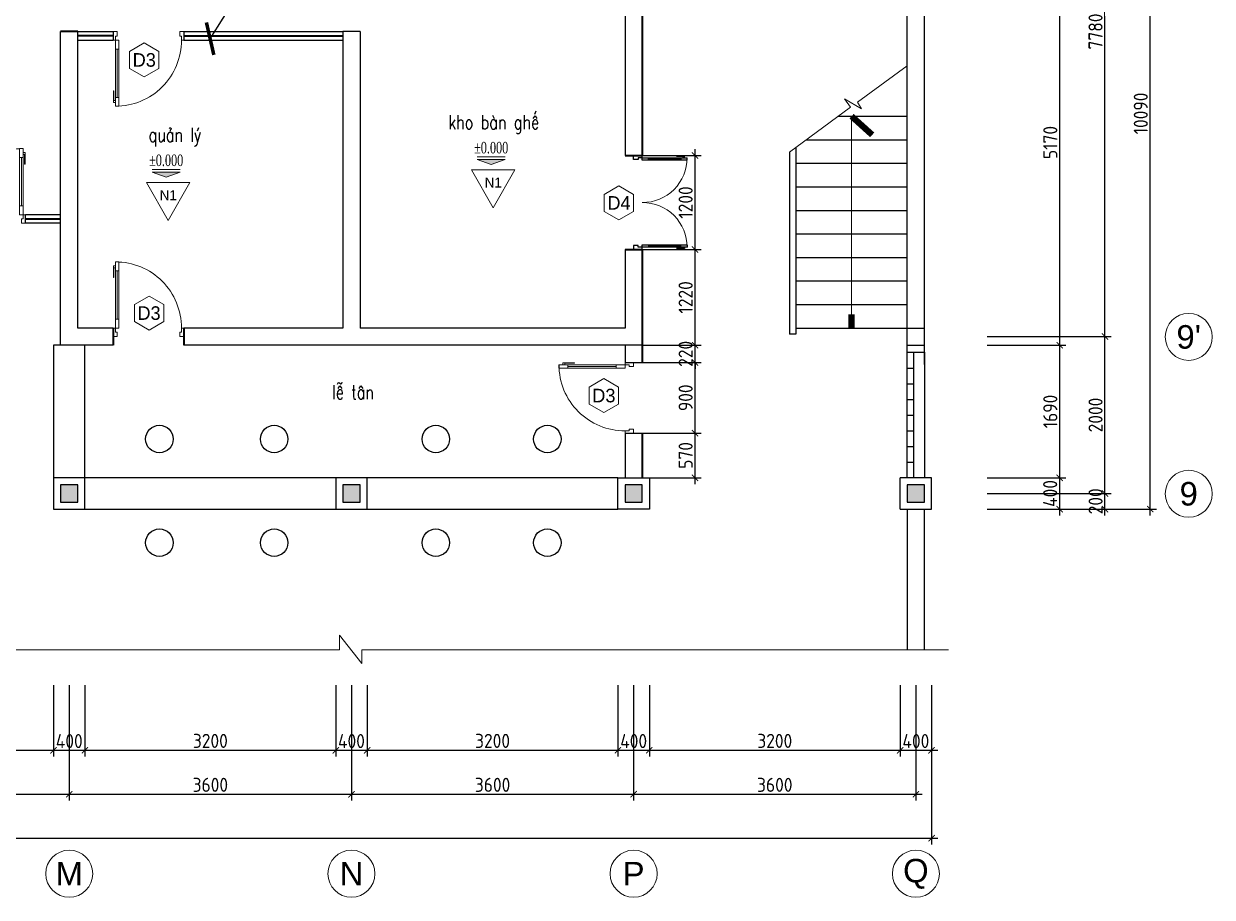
# Model space of a CAD drawing. Header units: millimetres. Extents: x 370 to 37395, y 1571 to 23130.
# Drawn here: x 22235 to 37395, y 1571 to 12708 of the extents above; entities that cross this region are included whole.
import ezdxf
from ezdxf.enums import TextEntityAlignment as Align

# ---------------------------------------------------------------- set-up
doc = ezdxf.new("R2010")
doc.units = ezdxf.units.MM
for name, color, linetype in [('Dim', 144, 'Continuous'), ('HATCH', 8, 'Continuous'), ('NOITHAT', 8, 'Continuous'), ('TEXT', 11, 'Continuous'), ('THAY', 9, 'Continuous'), ('tuong', 11, 'Continuous')]:
    doc.layers.add(name, color=color, linetype=linetype)
for name, color, linetype, lineweight in [('HACTH', 252, 'Continuous', 5), ('N-CUA', 254, 'Continuous', 18), ('NETMANH', 43, 'Continuous', 15), ('NEW', 11, 'Continuous', 35), ('ZONES', 7, 'Continuous', 18)]:
    doc.layers.add(name, color=color, linetype=linetype, lineweight=lineweight)
doc.styles.add('ARIALH', font='VnArialH.TTF')
doc.styles.add('AVANTH', font='VnAvantH.TTF')
doc.styles.add('ISOCP', font='isocp.shx')
doc.styles.add('VNS', font='vntimeh.shx', dxfattribs={"width": 0.7})
doc.styles.add('VNSIMLI', font='vnsimli.shx', dxfattribs={"width": 0.75})
doc.dimstyles.new('1-100', dxfattribs={"dimtxt": 180, "dimasz": 80, "dimexe": 80, "dimexo": 0, "dimgap": 30, "dimtad": 1, "dimdec": 0, "dimzin": 0, "dimdsep": 46, "dimtxsty": 'ISOCP', "dimblk1": 'ARCHTICK', "dimblk2": 'ARCHTICK', "dimsah": 1, "dimcen": 0.09, "dimdle": 80, "dimclrd": 8, "dimclre": 256, "dimclrt": 11, "dimadec": 0, "dimazin": 0, "dimtfac": 1, "dimtdec": 0, "dimtix": 1, "dimtmove": 2, "dimatfit": 3, "dimldrblk": 'ARCHTICK', "dimfxl": 80, "dimtolj": 1, "dimtzin": 0, "dimlwd": -1, "dimarcsym": 0})
doc.dimstyles.new('100x2nn', dxfattribs={"dimscale": 2, "dimtxt": 180, "dimasz": 80, "dimexe": 80, "dimexo": 0, "dimgap": 30, "dimtad": 1, "dimdec": 0, "dimzin": 0, "dimdsep": 46, "dimtxsty": 'ISOCP', "dimblk1": 'ARCHTICK', "dimblk2": 'ARCHTICK', "dimsah": 1, "dimcen": 0.09, "dimdle": 80, "dimclrd": 8, "dimclre": 8, "dimclrt": 7, "dimadec": 0, "dimazin": 0, "dimtfac": 1, "dimtdec": 0, "dimtmove": 2, "dimatfit": 3, "dimldrblk": 'ARCHTICK', "dimfxl": 80, "dimtolj": 1, "dimtzin": 0, "dimarcsym": 0})

# ---------------------------------------------------------------- blocks, each defined once
blk = doc.blocks.new('AXIS')
at = {"layer": 'ZONES'}
blk.add_circle((0, 0), 300, dxfattribs=at)
at = {"layer": 'ZONES', "style": 'ARIALH'}
blk.add_attdef('TENTRUCDINHVI', text='', height=300, dxfattribs=at).set_placement((0, 0), align=Align.MIDDLE)
blk = doc.blocks.new('_ArchTick')
at = {"color": 0, "linetype": 'ByBlock', "const_width": 0.15}
blk.add_lwpolyline([(-0.5, -0.5), (0.5, 0.5)], dxfattribs=at)
blk = doc.blocks.new('*D636')
at = {"layer": 'Defpoints', "color": 0, "transparency": 16777216}
for p in [(19415, 4273), (22615, 4273), (22615, 3444)]:
    blk.add_point(p, dxfattribs=at)
at = {"layer": 'Dim', "lineweight": -2, "transparency": 16777216}
for p, q in [((19415, 4273), (19415, 3364)), ((22615, 4273), (22615, 3364))]:
    blk.add_line(p, q, dxfattribs=at)
at = {"layer": 'Dim', "color": 8, "transparency": 16777216}
blk.add_line((19335, 3444), (22695, 3444), dxfattribs=at)
at = {"layer": 'Dim', "color": 8, "transparency": 16777216, "xscale": 80, "yscale": 80, "zscale": 80, "rotation": 180}
blk.add_blockref('_ArchTick', (19415, 3444), dxfattribs=at)
at = {"layer": 'Dim', "color": 8, "transparency": 16777216, "xscale": 80, "yscale": 80, "zscale": 80}
blk.add_blockref('_ArchTick', (22615, 3444), dxfattribs=at)
at = {"layer": 'Dim', "color": 11, "transparency": 16777216, "insert": (21015, 3564), "char_height": 180, "attachment_point": 5, "style": 'ISOCP'}
blk.add_mtext('\\A1;3200', dxfattribs=at)
blk = doc.blocks.new('*D645')
at = {"layer": 'Defpoints', "color": 0, "transparency": 16777216}
for p in [(22615, 4273), (23015, 4273), (23015, 3444)]:
    blk.add_point(p, dxfattribs=at)
at = {"layer": 'Dim', "lineweight": -2, "transparency": 16777216}
for p, q in [((22615, 4273), (22615, 3364)), ((23015, 4273), (23015, 3364))]:
    blk.add_line(p, q, dxfattribs=at)
at = {"layer": 'Dim', "color": 8, "transparency": 16777216}
blk.add_line((22535, 3444), (23095, 3444), dxfattribs=at)
at = {"layer": 'Dim', "color": 8, "transparency": 16777216, "xscale": 80, "yscale": 80, "zscale": 80, "rotation": 180}
blk.add_blockref('_ArchTick', (22615, 3444), dxfattribs=at)
at = {"layer": 'Dim', "color": 8, "transparency": 16777216, "xscale": 80, "yscale": 80, "zscale": 80}
blk.add_blockref('_ArchTick', (23015, 3444), dxfattribs=at)
at = {"layer": 'Dim', "color": 11, "transparency": 16777216, "insert": (22815, 3562), "char_height": 180, "attachment_point": 5, "style": 'ISOCP'}
blk.add_mtext('\\A1;400', dxfattribs=at)
blk = doc.blocks.new('*D646')
at = {"layer": 'Defpoints', "color": 0, "transparency": 16777216}
for p in [(23015, 4273), (26215, 4273), (26215, 3444)]:
    blk.add_point(p, dxfattribs=at)
at = {"layer": 'Dim', "lineweight": -2, "transparency": 16777216}
for p, q in [((23015, 4273), (23015, 3364)), ((26215, 4273), (26215, 3364))]:
    blk.add_line(p, q, dxfattribs=at)
at = {"layer": 'Dim', "color": 8, "transparency": 16777216}
blk.add_line((22935, 3444), (26295, 3444), dxfattribs=at)
at = {"layer": 'Dim', "color": 8, "transparency": 16777216, "xscale": 80, "yscale": 80, "zscale": 80, "rotation": 180}
blk.add_blockref('_ArchTick', (23015, 3444), dxfattribs=at)
at = {"layer": 'Dim', "color": 8, "transparency": 16777216, "xscale": 80, "yscale": 80, "zscale": 80}
blk.add_blockref('_ArchTick', (26215, 3444), dxfattribs=at)
at = {"layer": 'Dim', "color": 11, "transparency": 16777216, "insert": (24615, 3564), "char_height": 180, "attachment_point": 5, "style": 'ISOCP'}
blk.add_mtext('\\A1;3200', dxfattribs=at)
blk = doc.blocks.new('*D647')
at = {"layer": 'Defpoints', "color": 0, "transparency": 16777216}
for p in [(26215, 4273), (26615, 4273), (26615, 3444)]:
    blk.add_point(p, dxfattribs=at)
at = {"layer": 'Dim', "lineweight": -2, "transparency": 16777216}
for p, q in [((26215, 4273), (26215, 3364)), ((26615, 4273), (26615, 3364))]:
    blk.add_line(p, q, dxfattribs=at)
at = {"layer": 'Dim', "color": 8, "transparency": 16777216}
blk.add_line((26135, 3444), (26695, 3444), dxfattribs=at)
at = {"layer": 'Dim', "color": 8, "transparency": 16777216, "xscale": 80, "yscale": 80, "zscale": 80, "rotation": 180}
blk.add_blockref('_ArchTick', (26215, 3444), dxfattribs=at)
at = {"layer": 'Dim', "color": 8, "transparency": 16777216, "xscale": 80, "yscale": 80, "zscale": 80}
blk.add_blockref('_ArchTick', (26615, 3444), dxfattribs=at)
at = {"layer": 'Dim', "color": 11, "transparency": 16777216, "insert": (26415, 3562), "char_height": 180, "attachment_point": 5, "style": 'ISOCP'}
blk.add_mtext('\\A1;400', dxfattribs=at)
blk = doc.blocks.new('*D648')
at = {"layer": 'Defpoints', "color": 0, "transparency": 16777216}
for p in [(26615, 4273), (29815, 4273), (29815, 3444)]:
    blk.add_point(p, dxfattribs=at)
at = {"layer": 'Dim', "lineweight": -2, "transparency": 16777216}
for p, q in [((26615, 4273), (26615, 3364)), ((29815, 4273), (29815, 3364))]:
    blk.add_line(p, q, dxfattribs=at)
at = {"layer": 'Dim', "color": 8, "transparency": 16777216}
blk.add_line((26535, 3444), (29895, 3444), dxfattribs=at)
at = {"layer": 'Dim', "color": 8, "transparency": 16777216, "xscale": 80, "yscale": 80, "zscale": 80, "rotation": 180}
blk.add_blockref('_ArchTick', (26615, 3444), dxfattribs=at)
at = {"layer": 'Dim', "color": 8, "transparency": 16777216, "xscale": 80, "yscale": 80, "zscale": 80}
blk.add_blockref('_ArchTick', (29815, 3444), dxfattribs=at)
at = {"layer": 'Dim', "color": 11, "transparency": 16777216, "insert": (28215, 3564), "char_height": 180, "attachment_point": 5, "style": 'ISOCP'}
blk.add_mtext('\\A1;3200', dxfattribs=at)
blk = doc.blocks.new('*D649')
at = {"layer": 'Defpoints', "color": 0, "transparency": 16777216}
for p in [(29815, 4273), (30215, 4273), (30215, 3444)]:
    blk.add_point(p, dxfattribs=at)
at = {"layer": 'Dim', "lineweight": -2, "transparency": 16777216}
for p, q in [((29815, 4273), (29815, 3364)), ((30215, 4273), (30215, 3364))]:
    blk.add_line(p, q, dxfattribs=at)
at = {"layer": 'Dim', "color": 8, "transparency": 16777216}
blk.add_line((29735, 3444), (30295, 3444), dxfattribs=at)
at = {"layer": 'Dim', "color": 8, "transparency": 16777216, "xscale": 80, "yscale": 80, "zscale": 80, "rotation": 180}
blk.add_blockref('_ArchTick', (29815, 3444), dxfattribs=at)
at = {"layer": 'Dim', "color": 8, "transparency": 16777216, "xscale": 80, "yscale": 80, "zscale": 80}
blk.add_blockref('_ArchTick', (30215, 3444), dxfattribs=at)
at = {"layer": 'Dim', "color": 11, "transparency": 16777216, "insert": (30015, 3562), "char_height": 180, "attachment_point": 5, "style": 'ISOCP'}
blk.add_mtext('\\A1;400', dxfattribs=at)
blk = doc.blocks.new('*D650')
at = {"layer": 'Defpoints', "color": 0, "transparency": 16777216}
for p in [(30215, 4273), (33415, 4273), (33415, 3444)]:
    blk.add_point(p, dxfattribs=at)
at = {"layer": 'Dim', "lineweight": -2, "transparency": 16777216}
for p, q in [((30215, 4273), (30215, 3364)), ((33415, 4273), (33415, 3364))]:
    blk.add_line(p, q, dxfattribs=at)
at = {"layer": 'Dim', "color": 8, "transparency": 16777216}
blk.add_line((30135, 3444), (33495, 3444), dxfattribs=at)
at = {"layer": 'Dim', "color": 8, "transparency": 16777216, "xscale": 80, "yscale": 80, "zscale": 80, "rotation": 180}
blk.add_blockref('_ArchTick', (30215, 3444), dxfattribs=at)
at = {"layer": 'Dim', "color": 8, "transparency": 16777216, "xscale": 80, "yscale": 80, "zscale": 80}
blk.add_blockref('_ArchTick', (33415, 3444), dxfattribs=at)
at = {"layer": 'Dim', "color": 11, "transparency": 16777216, "insert": (31815, 3564), "char_height": 180, "attachment_point": 5, "style": 'ISOCP'}
blk.add_mtext('\\A1;3200', dxfattribs=at)
blk = doc.blocks.new('*D651')
at = {"layer": 'Defpoints', "color": 0, "transparency": 16777216}
for p in [(33415, 4273), (33815, 4273), (33815, 3444)]:
    blk.add_point(p, dxfattribs=at)
at = {"layer": 'Dim', "lineweight": -2, "transparency": 16777216}
for p, q in [((33415, 4273), (33415, 3364)), ((33815, 4273), (33815, 3364))]:
    blk.add_line(p, q, dxfattribs=at)
at = {"layer": 'Dim', "color": 8, "transparency": 16777216}
blk.add_line((33335, 3444), (33895, 3444), dxfattribs=at)
at = {"layer": 'Dim', "color": 8, "transparency": 16777216, "xscale": 80, "yscale": 80, "zscale": 80, "rotation": 180}
blk.add_blockref('_ArchTick', (33415, 3444), dxfattribs=at)
at = {"layer": 'Dim', "color": 8, "transparency": 16777216, "xscale": 80, "yscale": 80, "zscale": 80}
blk.add_blockref('_ArchTick', (33815, 3444), dxfattribs=at)
at = {"layer": 'Dim', "color": 11, "transparency": 16777216, "insert": (33615, 3562), "char_height": 180, "attachment_point": 5, "style": 'ISOCP'}
blk.add_mtext('\\A1;400', dxfattribs=at)
blk = doc.blocks.new('*D596')
at = {"layer": 'Defpoints', "color": 0, "transparency": 16777216}
for p in [(19215, 4273), (22815, 4273), (22815, 2884)]:
    blk.add_point(p, dxfattribs=at)
at = {"layer": 'Dim', "lineweight": -2, "transparency": 16777216}
for p, q in [((19215, 4273), (19215, 2804)), ((22815, 4273), (22815, 2804))]:
    blk.add_line(p, q, dxfattribs=at)
at = {"layer": 'Dim', "color": 8, "transparency": 16777216}
blk.add_line((19135, 2884), (22895, 2884), dxfattribs=at)
at = {"layer": 'Dim', "color": 8, "transparency": 16777216, "xscale": 80, "yscale": 80, "zscale": 80, "rotation": 180}
blk.add_blockref('_ArchTick', (19215, 2884), dxfattribs=at)
at = {"layer": 'Dim', "color": 8, "transparency": 16777216, "xscale": 80, "yscale": 80, "zscale": 80}
blk.add_blockref('_ArchTick', (22815, 2884), dxfattribs=at)
at = {"layer": 'Dim', "color": 11, "transparency": 16777216, "insert": (21015, 3004), "char_height": 180, "attachment_point": 5, "style": 'ISOCP'}
blk.add_mtext('\\A1;3600', dxfattribs=at)
blk = doc.blocks.new('*D597')
at = {"layer": 'Defpoints', "color": 0, "transparency": 16777216}
for p in [(22815, 4273), (26415, 4273), (26415, 2884)]:
    blk.add_point(p, dxfattribs=at)
at = {"layer": 'Dim', "lineweight": -2, "transparency": 16777216}
for p, q in [((22815, 4273), (22815, 2804)), ((26415, 4273), (26415, 2804))]:
    blk.add_line(p, q, dxfattribs=at)
at = {"layer": 'Dim', "color": 8, "transparency": 16777216}
blk.add_line((22735, 2884), (26495, 2884), dxfattribs=at)
at = {"layer": 'Dim', "color": 8, "transparency": 16777216, "xscale": 80, "yscale": 80, "zscale": 80, "rotation": 180}
blk.add_blockref('_ArchTick', (22815, 2884), dxfattribs=at)
at = {"layer": 'Dim', "color": 8, "transparency": 16777216, "xscale": 80, "yscale": 80, "zscale": 80}
blk.add_blockref('_ArchTick', (26415, 2884), dxfattribs=at)
at = {"layer": 'Dim', "color": 11, "transparency": 16777216, "insert": (24615, 3004), "char_height": 180, "attachment_point": 5, "style": 'ISOCP'}
blk.add_mtext('\\A1;3600', dxfattribs=at)
blk = doc.blocks.new('*D598')
at = {"layer": 'Defpoints', "color": 0, "transparency": 16777216}
for p in [(26415, 4273), (30015, 4273), (30015, 2884)]:
    blk.add_point(p, dxfattribs=at)
at = {"layer": 'Dim', "lineweight": -2, "transparency": 16777216}
for p, q in [((26415, 4273), (26415, 2804)), ((30015, 4273), (30015, 2804))]:
    blk.add_line(p, q, dxfattribs=at)
at = {"layer": 'Dim', "color": 8, "transparency": 16777216}
blk.add_line((26335, 2884), (30095, 2884), dxfattribs=at)
at = {"layer": 'Dim', "color": 8, "transparency": 16777216, "xscale": 80, "yscale": 80, "zscale": 80, "rotation": 180}
blk.add_blockref('_ArchTick', (26415, 2884), dxfattribs=at)
at = {"layer": 'Dim', "color": 8, "transparency": 16777216, "xscale": 80, "yscale": 80, "zscale": 80}
blk.add_blockref('_ArchTick', (30015, 2884), dxfattribs=at)
at = {"layer": 'Dim', "color": 11, "transparency": 16777216, "insert": (28215, 3004), "char_height": 180, "attachment_point": 5, "style": 'ISOCP'}
blk.add_mtext('\\A1;3600', dxfattribs=at)
blk = doc.blocks.new('*D599')
at = {"layer": 'Defpoints', "color": 0, "transparency": 16777216}
for p in [(30015, 4273), (33615, 4273), (33615, 2884)]:
    blk.add_point(p, dxfattribs=at)
at = {"layer": 'Dim', "lineweight": -2, "transparency": 16777216}
for p, q in [((30015, 4273), (30015, 2804)), ((33615, 4273), (33615, 2804))]:
    blk.add_line(p, q, dxfattribs=at)
at = {"layer": 'Dim', "color": 8, "transparency": 16777216}
blk.add_line((29935, 2884), (33695, 2884), dxfattribs=at)
at = {"layer": 'Dim', "color": 8, "transparency": 16777216, "xscale": 80, "yscale": 80, "zscale": 80, "rotation": 180}
blk.add_blockref('_ArchTick', (30015, 2884), dxfattribs=at)
at = {"layer": 'Dim', "color": 8, "transparency": 16777216, "xscale": 80, "yscale": 80, "zscale": 80}
blk.add_blockref('_ArchTick', (33615, 2884), dxfattribs=at)
at = {"layer": 'Dim', "color": 11, "transparency": 16777216, "insert": (31815, 3004), "char_height": 180, "attachment_point": 5, "style": 'ISOCP'}
blk.add_mtext('\\A1;3600', dxfattribs=at)
blk = doc.blocks.new('*D579')
at = {"layer": 'Defpoints', "color": 0, "transparency": 16777216}
for p in [(34525, 6919), (35450, 6919), (34525, 6519)]:
    blk.add_point(p, dxfattribs=at)
at = {"layer": 'Dim', "color": 8, "transparency": 16777216}
blk.add_line((35450, 6439), (35450, 6999), dxfattribs=at)
at = {"layer": 'Dim', "lineweight": -2, "transparency": 16777216}
for p, q in [((34525, 6919), (35530, 6919)), ((34525, 6519), (35530, 6519))]:
    blk.add_line(p, q, dxfattribs=at)
at = {"layer": 'Dim', "color": 8, "transparency": 16777216, "xscale": 80, "yscale": 80, "zscale": 80}
for p, rotation in [((35450, 6919), 90), ((35450, 6519), 270)]:
    blk.add_blockref('_ArchTick', p, dxfattribs=dict(at, rotation=rotation))
at = {"layer": 'Dim', "color": 11, "transparency": 16777216, "insert": (35328, 6719), "char_height": 180, "attachment_point": 5, "rotation": 90, "style": 'ISOCP'}
blk.add_mtext('\\A1;400', dxfattribs=at)
blk = doc.blocks.new('*D580')
at = {"layer": 'Defpoints', "color": 0, "transparency": 16777216}
for p in [(34525, 8609), (35450, 8609), (34525, 6919)]:
    blk.add_point(p, dxfattribs=at)
at = {"layer": 'Dim', "color": 8, "transparency": 16777216}
blk.add_line((35450, 6839), (35450, 8689), dxfattribs=at)
at = {"layer": 'Dim', "lineweight": -2, "transparency": 16777216}
for p, q in [((34525, 8609), (35530, 8609)), ((34525, 6919), (35530, 6919))]:
    blk.add_line(p, q, dxfattribs=at)
at = {"layer": 'Dim', "color": 8, "transparency": 16777216, "xscale": 80, "yscale": 80, "zscale": 80}
for p, rotation in [((35450, 8609), 90), ((35450, 6919), 270)]:
    blk.add_blockref('_ArchTick', p, dxfattribs=dict(at, rotation=rotation))
at = {"layer": 'Dim', "color": 11, "transparency": 16777216, "insert": (35330, 7764), "char_height": 180, "attachment_point": 5, "rotation": 90, "style": 'ISOCP'}
blk.add_mtext('\\A1;1690', dxfattribs=at)
blk = doc.blocks.new('*D581')
at = {"layer": 'Defpoints', "color": 0, "transparency": 16777216}
for p in [(34525, 13779), (35450, 13779), (34525, 8609)]:
    blk.add_point(p, dxfattribs=at)
at = {"layer": 'Dim', "color": 8, "transparency": 16777216}
blk.add_line((35450, 8529), (35450, 13859), dxfattribs=at)
at = {"layer": 'Dim', "lineweight": -2, "transparency": 16777216}
for p, q in [((34525, 13779), (35530, 13779)), ((34525, 8609), (35530, 8609))]:
    blk.add_line(p, q, dxfattribs=at)
at = {"layer": 'Dim', "color": 8, "transparency": 16777216, "xscale": 80, "yscale": 80, "zscale": 80}
for p, rotation in [((35450, 13779), 90), ((35450, 8609), 270)]:
    blk.add_blockref('_ArchTick', p, dxfattribs=dict(at, rotation=rotation))
at = {"layer": 'Dim', "color": 11, "transparency": 16777216, "insert": (35330, 11194), "char_height": 180, "attachment_point": 5, "rotation": 90, "style": 'ISOCP'}
blk.add_mtext('\\A1;5170', dxfattribs=at)
blk = doc.blocks.new('*D587')
at = {"layer": 'Defpoints', "color": 0, "transparency": 16777216}
for p in [(34525, 6719), (36027, 6719), (34525, 6519)]:
    blk.add_point(p, dxfattribs=at)
at = {"layer": 'Dim', "lineweight": -2, "transparency": 16777216}
for p, q in [((34525, 6719), (36107, 6719)), ((34525, 6519), (36107, 6519))]:
    blk.add_line(p, q, dxfattribs=at)
at = {"layer": 'Dim', "color": 8, "transparency": 16777216}
blk.add_line((36027, 6439), (36027, 6799), dxfattribs=at)
at = {"layer": 'Dim', "color": 8, "transparency": 16777216, "xscale": 80, "yscale": 80, "zscale": 80}
for p, rotation in [((36027, 6719), 90), ((36027, 6519), 270)]:
    blk.add_blockref('_ArchTick', p, dxfattribs=dict(at, rotation=rotation))
at = {"layer": 'Dim', "color": 11, "transparency": 16777216, "insert": (35908, 6619), "char_height": 180, "attachment_point": 5, "rotation": 90, "style": 'ISOCP'}
blk.add_mtext('\\A1;200', dxfattribs=at)
blk = doc.blocks.new('*D619')
at = {"layer": 'Defpoints', "color": 0, "transparency": 16777216}
for p in [(34525, 8719), (36027, 8719), (34525, 6719)]:
    blk.add_point(p, dxfattribs=at)
at = {"layer": 'Dim', "color": 8, "transparency": 16777216}
blk.add_line((36027, 6639), (36027, 8799), dxfattribs=at)
at = {"layer": 'Dim', "lineweight": -2, "transparency": 16777216}
for p, q in [((34525, 8719), (36107, 8719)), ((34525, 6719), (36107, 6719))]:
    blk.add_line(p, q, dxfattribs=at)
at = {"layer": 'Dim', "color": 8, "transparency": 16777216, "xscale": 80, "yscale": 80, "zscale": 80}
for p, rotation in [((36027, 8719), 90), ((36027, 6719), 270)]:
    blk.add_blockref('_ArchTick', p, dxfattribs=dict(at, rotation=rotation))
at = {"layer": 'Dim', "color": 11, "transparency": 16777216, "insert": (35907, 7719), "char_height": 180, "attachment_point": 5, "rotation": 90, "style": 'ISOCP'}
blk.add_mtext('\\A1;2000', dxfattribs=at)
blk = doc.blocks.new('*D620')
at = {"layer": 'Defpoints', "color": 0, "transparency": 16777216}
for p in [(34525, 16499), (36027, 16499), (34525, 8719)]:
    blk.add_point(p, dxfattribs=at)
at = {"layer": 'Dim', "color": 8, "transparency": 16777216}
blk.add_line((36027, 8639), (36027, 16579), dxfattribs=at)
at = {"layer": 'Dim', "lineweight": -2, "transparency": 16777216}
for p, q in [((34525, 16499), (36107, 16499)), ((34525, 8719), (36107, 8719))]:
    blk.add_line(p, q, dxfattribs=at)
at = {"layer": 'Dim', "color": 8, "transparency": 16777216, "xscale": 80, "yscale": 80, "zscale": 80}
for p, rotation in [((36027, 16499), 90), ((36027, 8719), 270)]:
    blk.add_blockref('_ArchTick', p, dxfattribs=dict(at, rotation=rotation))
at = {"layer": 'Dim', "color": 11, "transparency": 16777216, "insert": (35907, 12609), "char_height": 180, "attachment_point": 5, "rotation": 90, "style": 'ISOCP'}
blk.add_mtext('\\A1;7780', dxfattribs=at)
blk = doc.blocks.new('*D621')
at = {"layer": 'Defpoints', "color": 0, "transparency": 16777216}
for p in [(34525, 16609), (36604, 16609), (34525, 6519)]:
    blk.add_point(p, dxfattribs=at)
at = {"layer": 'Dim', "color": 8, "transparency": 16777216}
blk.add_line((36604, 6439), (36604, 16689), dxfattribs=at)
at = {"layer": 'Dim', "lineweight": -2, "transparency": 16777216}
for p, q in [((34525, 16609), (36684, 16609)), ((34525, 6519), (36684, 6519))]:
    blk.add_line(p, q, dxfattribs=at)
at = {"layer": 'Dim', "color": 8, "transparency": 16777216, "xscale": 80, "yscale": 80, "zscale": 80}
for p, rotation in [((36604, 16609), 90), ((36604, 6519), 270)]:
    blk.add_blockref('_ArchTick', p, dxfattribs=dict(at, rotation=rotation))
at = {"layer": 'Dim', "color": 11, "transparency": 16777216, "insert": (36484, 11564), "char_height": 180, "attachment_point": 5, "rotation": 90, "style": 'ISOCP'}
blk.add_mtext('\\A1;10090', dxfattribs=at)
blk = doc.blocks.new('*D591')
at = {"layer": 'Defpoints', "color": 0, "transparency": 16777216}
for p in [(4615, 4273), (33815, 4273), (33815, 2324)]:
    blk.add_point(p, dxfattribs=at)
at = {"layer": 'Dim', "lineweight": -2, "transparency": 16777216}
for p, q in [((4615, 4273), (4615, 2244)), ((33815, 4273), (33815, 2244))]:
    blk.add_line(p, q, dxfattribs=at)
at = {"layer": 'Dim', "color": 8, "transparency": 16777216}
blk.add_line((4535, 2324), (33895, 2324), dxfattribs=at)
at = {"layer": 'Dim', "color": 8, "transparency": 16777216, "xscale": 80, "yscale": 80, "zscale": 80, "rotation": 180}
blk.add_blockref('_ArchTick', (4615, 2324), dxfattribs=at)
at = {"layer": 'Dim', "color": 8, "transparency": 16777216, "xscale": 80, "yscale": 80, "zscale": 80}
blk.add_blockref('_ArchTick', (33815, 2324), dxfattribs=at)
at = {"layer": 'Dim', "color": 11, "transparency": 16777216, "insert": (19215, 2444), "char_height": 180, "attachment_point": 5, "style": 'ISOCP'}
blk.add_mtext('\\A1;29200', dxfattribs=at)
blk = doc.blocks.new('CAODO')
blk.add_hatch(color=256).paths.add_polyline_path([(0, 0), (-225, 80), (225, 80)])
blk.add_line((-225, 124), (225, 124))
blk.add_lwpolyline([(0, 0), (-225, 80), (225, 80), (0, 0)])
at = {"layer": 'ZONES', "style": 'VNS', "width": 0.7}
blk.add_attdef('CAODO', text='', height=187, dxfattribs=at).set_placement((0, 274), align=Align.MIDDLE)
blk = doc.blocks.new('MAT')
blk.add_lwpolyline([(-11, 95), (508, 995), (-531, 995)], close=True)
at = {"layer": 'ZONES', "style": 'AVANTH'}
blk.add_attdef('DS', text='', height=240, dxfattribs=at).set_placement((-11, 695), align=Align.MIDDLE)
blk = doc.blocks.new('c900')
blk.add_line((51, 224), (51, 839))
for points in [[(29, 839), (74, 839), (74, 953), (29, 953), (29, 839)], [(29, 903), (4, 903), (4, 755)], [(29, 878), (9, 878), (9, 755), (4, 755)], [(29, 854), (29, 209)], [(74, 224), (74, 869)], [(74, 224), (29, 224), (29, 110), (74, 110), (74, 224)]]:
    blk.add_lwpolyline(points)
for points in [[(0, 0), (0, 110), (29, 110), (29, 57), (50, 57), (50, 0)], [(900, 0), (900, 110), (871, 110), (871, 57), (850, 57), (850, 0)]]:
    blk.add_lwpolyline(points, close=True)
at = {"layer": 'NETMANH'}
blk.add_arc((33, 114), 838, 359.6929, 90.3071, dxfattribs=at)
blk = doc.blocks.new('D-W')
blk.add_lwpolyline([(0, 0), (-260, -150), (-260, -450), (0, -600), (260, -450), (260, -150)], close=True)
at = {"layer": 'ZONES', "style": 'AVANTH'}
blk.add_attdef('DS', text='', height=240, dxfattribs=at).set_placement((0, -300), align=Align.MIDDLE)
blk = doc.blocks.new('*D565')
at = {"layer": 'Defpoints', "color": 0, "transparency": 16777216}
for p in [(30125, 7489), (30798, 7489), (30125, 6919)]:
    blk.add_point(p, dxfattribs=at)
at = {"layer": 'Dim', "lineweight": -2, "transparency": 16777216}
for p, q in [((30125, 7489), (30878, 7489)), ((30125, 6919), (30878, 6919))]:
    blk.add_line(p, q, dxfattribs=at)
at = {"layer": 'Dim', "color": 8, "transparency": 16777216}
blk.add_line((30798, 6839), (30798, 7569), dxfattribs=at)
at = {"layer": 'Dim', "color": 8, "transparency": 16777216, "xscale": 80, "yscale": 80, "zscale": 80}
for p, rotation in [((30798, 7489), 90), ((30798, 6919), 270)]:
    blk.add_blockref('_ArchTick', p, dxfattribs=dict(at, rotation=rotation))
at = {"layer": 'Dim', "color": 11, "transparency": 16777216, "insert": (30678, 7204), "char_height": 180, "attachment_point": 5, "rotation": 90, "style": 'ISOCP'}
blk.add_mtext('\\A1;570', dxfattribs=at)
blk = doc.blocks.new('*D566')
at = {"layer": 'Defpoints', "color": 0, "transparency": 16777216}
for p in [(30125, 8389), (30798, 8389), (30125, 7489)]:
    blk.add_point(p, dxfattribs=at)
at = {"layer": 'Dim', "lineweight": -2, "transparency": 16777216}
for p, q in [((30125, 8389), (30878, 8389)), ((30125, 7489), (30878, 7489))]:
    blk.add_line(p, q, dxfattribs=at)
at = {"layer": 'Dim', "color": 8, "transparency": 16777216}
blk.add_line((30798, 7409), (30798, 8469), dxfattribs=at)
at = {"layer": 'Dim', "color": 8, "transparency": 16777216, "xscale": 80, "yscale": 80, "zscale": 80}
for p, rotation in [((30798, 8389), 90), ((30798, 7489), 270)]:
    blk.add_blockref('_ArchTick', p, dxfattribs=dict(at, rotation=rotation))
at = {"layer": 'Dim', "color": 11, "transparency": 16777216, "insert": (30678, 7939), "char_height": 180, "attachment_point": 5, "rotation": 90, "style": 'ISOCP'}
blk.add_mtext('\\A1;900', dxfattribs=at)
blk = doc.blocks.new('*D567')
at = {"layer": 'Defpoints', "color": 0, "transparency": 16777216}
for p in [(30125, 8609), (30798, 8609), (30125, 8389)]:
    blk.add_point(p, dxfattribs=at)
at = {"layer": 'Dim', "color": 8, "transparency": 16777216}
for p, q in [((30798, 8609), (30798, 8689)), ((30798, 8389), (30798, 8609)), ((30798, 8389), (30798, 8309))]:
    blk.add_line(p, q, dxfattribs=at)
at = {"layer": 'Dim', "lineweight": -2, "transparency": 16777216}
for p, q in [((30125, 8609), (30878, 8609)), ((30125, 8389), (30878, 8389))]:
    blk.add_line(p, q, dxfattribs=at)
at = {"layer": 'Dim', "color": 8, "transparency": 16777216, "xscale": 80, "yscale": 80, "zscale": 80}
for p, rotation in [((30798, 8609), 270), ((30798, 8389), 90)]:
    blk.add_blockref('_ArchTick', p, dxfattribs=dict(at, rotation=rotation))
at = {"layer": 'Dim', "color": 11, "transparency": 16777216, "insert": (30678, 8499), "char_height": 180, "attachment_point": 5, "rotation": 90, "style": 'ISOCP'}
blk.add_mtext('\\A1;220', dxfattribs=at)
blk = doc.blocks.new('*D568')
at = {"layer": 'Defpoints', "color": 0, "transparency": 16777216}
for p in [(30125, 9829), (30798, 9829), (30125, 8609)]:
    blk.add_point(p, dxfattribs=at)
at = {"layer": 'Dim', "color": 8, "transparency": 16777216}
blk.add_line((30798, 8529), (30798, 9909), dxfattribs=at)
at = {"layer": 'Dim', "lineweight": -2, "transparency": 16777216}
for p, q in [((30125, 9829), (30878, 9829)), ((30125, 8609), (30878, 8609))]:
    blk.add_line(p, q, dxfattribs=at)
at = {"layer": 'Dim', "color": 8, "transparency": 16777216, "xscale": 80, "yscale": 80, "zscale": 80}
for p, rotation in [((30798, 9829), 90), ((30798, 8609), 270)]:
    blk.add_blockref('_ArchTick', p, dxfattribs=dict(at, rotation=rotation))
at = {"layer": 'Dim', "color": 11, "transparency": 16777216, "insert": (30678, 9219), "char_height": 180, "attachment_point": 5, "rotation": 90, "style": 'ISOCP'}
blk.add_mtext('\\A1;1220', dxfattribs=at)
blk = doc.blocks.new('*D569')
at = {"layer": 'Defpoints', "color": 0, "transparency": 16777216}
for p in [(30125, 11029), (30798, 11029), (30125, 9829)]:
    blk.add_point(p, dxfattribs=at)
at = {"layer": 'tuong', "color": 8, "transparency": 16777216}
blk.add_line((30798, 9749), (30798, 11109), dxfattribs=at)
at = {"layer": 'tuong', "lineweight": -2, "transparency": 16777216}
for p, q in [((30125, 11029), (30878, 11029)), ((30125, 9829), (30878, 9829))]:
    blk.add_line(p, q, dxfattribs=at)
at = {"layer": 'tuong', "color": 8, "transparency": 16777216, "xscale": 80, "yscale": 80, "zscale": 80}
for p, rotation in [((30798, 11029), 90), ((30798, 9829), 270)]:
    blk.add_blockref('_ArchTick', p, dxfattribs=dict(at, rotation=rotation))
at = {"layer": 'tuong', "color": 11, "transparency": 16777216, "insert": (30678, 10429), "char_height": 180, "attachment_point": 5, "rotation": 90, "style": 'ISOCP'}
blk.add_mtext('\\A1;1200', dxfattribs=at)

msp = doc.modelspace()

# ---------------------------------------------------------------- hatches: boundary and pattern name
at = {"layer": 'HATCH'}
for points in [[(22924.9, 6828.6), (22704.9, 6828.6), (22704.9, 6608.6), (22924.9, 6608.6)], [(26524.9, 6828.6), (26304.9, 6828.6), (26304.9, 6608.6), (26524.9, 6608.6)], [(30124.9, 6828.6), (29904.9, 6828.6), (29904.9, 6608.6), (30124.9, 6608.6)], [(33724.9, 6828.6), (33504.9, 6828.6), (33504.9, 6608.6), (33724.9, 6608.6)]]:
    msp.add_hatch(color=256, dxfattribs=at).paths.add_polyline_path(points)

# ---------------------------------------------------------------- linework, layer by layer
at = {"layer": 'HACTH', "linetype": 'Continuous'}
msp.add_lwpolyline([(18806.8, 4727.3), (26260.5, 4727.3), (26260.5, 4911.4), (26547.8, 4550.7), (26547.8, 4727.3), (34032.7, 4727.3)], dxfattribs=at)
at = {"layer": 'NETMANH'}
for centre, start, end in [((30127.9, 10997), 269.69292, 0.30708), ((30127.9, 9860.2), 359.69292, 90.30708)]:
    msp.add_arc(centre, 568.4, start, end, dxfattribs=at)
at = {"layer": 'NEW'}
for p, q in [((30124.9, 13778.6), (30124.9, 11028.6)), ((22924.9, 12608.6), (22704.9, 12608.6)), ((23374.9, 12553.6), (22924.9, 12553.6)), ((24274.9, 12553.6), (26304.9, 12553.6)), ((29904.9, 11028.6), (30124.9, 11028.6)), ((22254.9, 10218.6), (22704.9, 10218.6)), ((29904.9, 9828.6), (30124.9, 9828.6)), ((30124.9, 9828.6), (30124.9, 8388.6)), ((23374.9, 8828.6), (23374.9, 8608.6)), ((24274.9, 8828.6), (24274.9, 8608.6)), ((30124.9, 7488.6), (30124.9, 6918.6))]:
    msp.add_line(p, q, dxfattribs=at)
at = {"layer": 'NOITHAT'}
msp.add_lwpolyline([(29814.9, 6518.6), (29814.9, 6918.6), (23014.9, 6918.6), (23014.9, 8608.6), (22614.9, 8608.6), (22614.9, 6518.6)], close=True, dxfattribs=at)
for centre in [(23964.7, 7413.2), (25429, 7413.2), (27491.4, 7413.2), (28913.8, 7413.2), (23964.7, 6091.4), (25429, 6091.4), (27491.4, 6091.4), (28913.8, 6091.4)]:
    msp.add_circle(centre, 175, dxfattribs=at)
at = {"layer": 'THAY', "ltscale": 400}
for p, q in [((22924.9, 12608.6), (23374.9, 12608.6)), ((23374.9, 12608.6), (23374.9, 12498.6)), ((24274.9, 12608.6), (26304.9, 12608.6)), ((24274.9, 12608.6), (24274.9, 12498.6)), ((22924.9, 12498.6), (23374.9, 12498.6)), ((24274.9, 12498.6), (26304.9, 12498.6)), ((32627.9, 11528.6), (33504.9, 11528.6)), ((32219.9, 11228.6), (33504.9, 11228.6)), ((32004.9, 11070.5), (32004.9, 8748.6)), ((32084.9, 10928.6), (33504.9, 10928.6)), ((32084.9, 10628.6), (33504.9, 10628.6)), ((32084.9, 10328.6), (33504.9, 10328.6)), ((22704.9, 10273.6), (22254.9, 10273.6)), ((22254.9, 10163.6), (22254.9, 10273.6)), ((22704.9, 10163.6), (22254.9, 10163.6)), ((32084.9, 10028.6), (33504.9, 10028.6)), ((32084.9, 9728.6), (33504.9, 9728.6)), ((32084.9, 9428.6), (33504.9, 9428.6)), ((32084.9, 9128.6), (33504.9, 9128.6)), ((32084.9, 8828.6), (33504.9, 8828.6)), ((33724.9, 8518.6), (33724.9, 6918.6)), ((33504.9, 8318.6), (33584.9, 8318.6)), ((33504.9, 8118.6), (33584.9, 8118.6)), ((33504.9, 7918.6), (33584.9, 7918.6)), ((33504.9, 7718.6), (33584.9, 7718.6)), ((33504.9, 7518.6), (33584.9, 7518.6)), ((33504.9, 7318.6), (33584.9, 7318.6)), ((33504.9, 7118.6), (33584.9, 7118.6)), ((33504.9, 6518.6), (33504.9, 4727.3)), ((33724.9, 4727.3), (33724.9, 6518.6))]:
    msp.add_line(p, q, dxfattribs=at)
msp.add_lwpolyline([(32084.9, 11129.3), (32084.9, 8748.6), (32004.9, 8748.6)], dxfattribs=at)
at = {"layer": 'tuong', "ltscale": 400}
for p, q in [((33724.9, 8363.6), (33724.9, 16608.6)), ((29904.9, 16388.6), (29904.9, 11028.6)), ((33504.9, 6918.6), (33504.9, 13778.6)), ((22704.9, 8608.6), (22704.9, 12608.6)), ((22924.9, 8828.6), (22924.9, 12608.6)), ((26304.9, 12608.6), (26304.9, 8828.6)), ((26524.9, 12608.6), (26304.9, 12608.6)), ((26524.9, 12608.6), (26524.9, 8828.6)), ((29904.9, 9828.6), (29904.9, 8828.6)), ((23374.9, 8828.6), (22924.9, 8828.6)), ((26304.9, 8828.6), (24274.9, 8828.6)), ((29904.9, 8828.6), (26524.9, 8828.6)), ((23374.9, 8608.6), (22704.9, 8608.6)), ((30124.9, 8608.6), (24274.9, 8608.6)), ((29904.9, 8608.6), (29904.9, 8388.6)), ((33504.9, 8608.6), (33724.9, 8608.6)), ((33584.9, 8518.6), (33584.9, 6918.6)), ((29904.9, 8388.6), (30124.9, 8388.6)), ((29904.9, 7488.6), (29904.9, 6918.6)), ((29904.9, 7488.6), (30124.9, 7488.6))]:
    msp.add_line(p, q, dxfattribs=at)
at = {"layer": 'tuong'}
for p, q in [((30202.4, 10984.5), (30618.8, 10984.5)), ((30696.3, 10969), (30696.3, 11000)), ((30124.9, 9888.1), (30696.3, 9888.1)), ((30202.4, 9872.7), (30618.8, 9872.7)), ((30696.3, 9888.1), (30696.3, 9857.2)), ((33504.9, 8518.6), (33724.9, 8518.6))]:
    msp.add_line(p, q, dxfattribs=at)
for points in [[(30124.9, 11000), (30072, 11000), (30072, 10978.6), (30014.9, 10978.6), (30014.9, 11028.6), (30124.9, 11028.6)], [(30696.3, 10969), (30124.9, 10969), (30124.9, 11028.6)], [(30124.9, 11000), (30696.3, 11000)], [(30202.4, 10969), (30202.4, 11000)], [(30645.7, 11000), (30645.7, 11013.4), (30561.9, 11013.4), (30561.9, 11016.8)], [(30662.5, 11000), (30662.5, 11016.8), (30561.9, 11016.8)], [(30618.8, 11000), (30618.8, 10969)], [(30696.3, 9857.2), (30072, 9857.2), (30072, 9878.6), (30014.9, 9878.6), (30014.9, 9828.6), (30124.9, 9828.6), (30124.9, 9888.1)], [(30202.4, 9888.1), (30202.4, 9857.2)], [(30645.7, 9857.2), (30645.7, 9843.7), (30561.9, 9843.7), (30561.9, 9840.4)], [(30662.5, 9857.2), (30662.5, 9840.4), (30561.9, 9840.4)], [(30618.8, 9857.2), (30618.8, 9888.1)], [(29814.9, 6918.6), (30214.9, 6918.6), (30214.9, 6518.6)], [(30214.9, 6518.6), (29814.9, 6518.6), (29814.9, 6918.6)], [(33414.9, 6518.6), (33414.9, 6918.6)], [(33414.9, 6518.6), (33814.9, 6518.6), (33814.9, 6918.6), (33414.9, 6918.6)]]:
    msp.add_lwpolyline(points, dxfattribs=at)
at = {"layer": 'tuong', "ltscale": 400}
msp.add_lwpolyline([(33504.9, 8828.6), (33724.9, 8828.6)], dxfattribs=at)
at = {"layer": 'tuong'}
for points in [[(23014.9, 6518.6), (23014.9, 6918.6), (22614.9, 6918.6), (22614.9, 6518.6)], [(22704.9, 6608.6), (22924.9, 6608.6), (22924.9, 6828.6), (22704.9, 6828.6)], [(26614.9, 6518.6), (26614.9, 6918.6), (26214.9, 6918.6), (26214.9, 6518.6)], [(26304.9, 6608.6), (26524.9, 6608.6), (26524.9, 6828.6), (26304.9, 6828.6)], [(29904.9, 6608.6), (30124.9, 6608.6), (30124.9, 6828.6), (29904.9, 6828.6)], [(33504.9, 6608.6), (33724.9, 6608.6), (33724.9, 6828.6), (33504.9, 6828.6)]]:
    msp.add_lwpolyline(points, close=True, dxfattribs=at)
at = {"layer": 'ZONES', "linetype": 'Continuous'}
msp.add_line((32794.9, 8828.6), (32794.9, 11528.6), dxfattribs=at)
msp.add_lwpolyline([(33504.9, 12173.4), (32869.5, 11706.2), (32919.9, 11622.8), (32704.1, 11748.9), (32782.5, 11642.3), (32004.9, 11070.5)], dxfattribs=at)
at = {"layer": 'ZONES', "const_width": 80}
for points in [[(32794.9, 11528.6), (33058, 11290.9)], [(32794.9, 8828.6), (32794.9, 9001.8)]]:
    msp.add_lwpolyline(points, dxfattribs=at)

# ---------------------------------------------------------------- block references
at = {"layer": 'N-CUA'}
for p, xscale, rotation in [((23374.9, 12608.6), -1, 180), ((30014.9, 8388.6), -1.000000000000001, 90)]:
    msp.add_blockref('c900', p, dxfattribs=dict(at, xscale=xscale, rotation=rotation))
at = {"layer": 'N-CUA', "xscale": -1}
msp.add_blockref('c900', (22254.9, 10163.6), dxfattribs=at)
at = {"layer": 'N-CUA'}
msp.add_blockref('c900', (23374.9, 8718.6), dxfattribs=at)
at = {"layer": 'ZONES'}
for name, p, xscale, yscale, zscale, values in [('D-W', (23771.8, 12462.8), 0.7199999999720604, 0.7199999999720604, 0.7199999999999999, {'DS': 'd3'}), ('CAODO', (28197.5, 10912.2), 0.7875000000931323, 0.7875000000931323, 0.7874999999999659, {'CAODO': '%%p0.000'}), ('CAODO', (24051.6, 10750.7), 0.7875000000931323, 0.7875000000931323, 0.7874999999999659, {'CAODO': '%%p0.000'}), ('MAT', (28229.6, 10311.8), 0.534599999897182, 0.534599999897182, 0.5345999999901215, {'DS': 'n1'}), ('MAT', (24083.7, 10150.3), 0.534599999897182, 0.534599999897182, 0.5345999999901215, {'DS': 'n1'}), ('D-W', (29827.7, 10639.8), 0.7199999999720604, 0.7199999999720604, 0.7199999999999999, {'DS': 'd4'}), ('D-W', (23832.8, 9234.9), 0.7199999999720604, 0.7199999999720604, 0.7199999999999999, {'DS': 'd3'}), ('D-W', (29635, 8183.3), 0.7199999999720604, 0.7199999999720604, 0.7199999999999999, {'DS': 'd3'})]:
    msp.add_blockref(name, p, dxfattribs=dict(at, xscale=xscale, yscale=yscale, zscale=zscale)).add_auto_attribs(values)
for p, values in [((37095.4, 8715.1), {'TENTRUCDINHVI': "9'"}), ((37095.4, 6715.1), {'TENTRUCDINHVI': '9'}), ((22814.9, 1870.9), {'TENTRUCDINHVI': 'm'}), ((26414.9, 1870.9), {'TENTRUCDINHVI': 'n'}), ((30014.9, 1870.9), {'TENTRUCDINHVI': 'p'}), ((33614.9, 1870.9), {'TENTRUCDINHVI': 'q'})]:
    msp.add_blockref('AXIS', p, dxfattribs=at).add_auto_attribs(values)

# ---------------------------------------------------------------- texts
at = {"layer": 'TEXT', "color": 7, "style": 'VNSIMLI', "width": 0.75}
for s, p in [('kho bµn ghÕ', (28809.2, 11453.1)), ('qu¶n lý', (24498.3, 11291.6)), ('lÔ t©n', (26701.2, 8011.3))]:
    msp.add_text(s, height=180, dxfattribs=at).set_placement(p, align=Align.MIDDLE_RIGHT)

# ---------------------------------------------------------------- dimensions: what is measured, and where the dimension line sits
at = {"layer": 'Dim'}
for base, p1, p2, picture, middle in [((36604.1, 16608.6), (34524.8, 6518.6), (34524.8, 16608.6), '*D621', (36484.1, 11563.6)), ((36026.9, 16498.6), (34524.8, 8718.6), (34524.8, 16498.6), '*D620', (35906.9, 12608.6)), ((35449.7, 13778.6), (34524.8, 8608.6), (34524.8, 13778.6), '*D581', (35329.7, 11193.6)), ((30798.1, 9828.6), (30124.9, 8608.6), (30124.9, 9828.6), '*D568', (30678, 9218.6)), ((36026.9, 8718.6), (34524.8, 6718.6), (34524.8, 8718.6), '*D619', (35906.9, 7718.6)), ((30798.1, 8608.6), (30124.9, 8388.6), (30124.9, 8608.6), '*D567', (30678, 8498.6)), ((35449.7, 8608.6), (34524.8, 6918.6), (34524.8, 8608.6), '*D580', (35329.7, 7763.6)), ((30798.1, 8388.6), (30124.9, 7488.6), (30124.9, 8388.6), '*D566', (30678.1, 7938.6)), ((30798.1, 7488.6), (30124.9, 6918.6), (30124.9, 7488.6), '*D565', (30678.1, 7203.6))]:
    dim = msp.add_linear_dim(base=base, p1=p1, p2=p2, angle=90, dimstyle='1-100', dxfattribs=at)
    dim.commit()
    dim.dimension.update_dxf_attribs({"geometry": picture, "text_midpoint": middle})
for base, p2, picture, middle in [((35449.7, 6918.6), (34524.8, 6918.6), '*D579', (35327.6, 6718.6)), ((36026.9, 6718.6), (34524.8, 6718.6), '*D587', (35908, 6618.6))]:
    dim = msp.add_linear_dim(base=base, p1=(34524.8, 6518.6), p2=p2, angle=90, dimstyle='1-100', dxfattribs=at)
    dim.commit()
    dim.dimension.update_dxf_attribs({"geometry": picture, "text_midpoint": middle, "dimtype": 160})
for base, p1, p2, picture, middle in [((33814.9, 2324.1), (4614.9, 4273.3), (33814.9, 4273.3), '*D591', (19214.9, 2444.2)), ((22814.9, 2884), (19214.9, 4273.3), (22814.9, 4273.3), '*D596', (21014.9, 3004)), ((22614.9, 3443.9), (19414.9, 4273.3), (22614.9, 4273.3), '*D636', (21014.9, 3563.9)), ((26414.9, 2884), (22814.9, 4273.3), (26414.9, 4273.3), '*D597', (24614.9, 3004)), ((26214.9, 3443.9), (23014.9, 4273.3), (26214.9, 4273.3), '*D646', (24614.9, 3563.9)), ((30014.9, 2884), (26414.9, 4273.3), (30014.9, 4273.3), '*D598', (28214.9, 3004)), ((29814.9, 3443.9), (26614.9, 4273.3), (29814.9, 4273.3), '*D648', (28214.9, 3563.9)), ((33614.9, 2884), (30014.9, 4273.3), (33614.9, 4273.3), '*D599', (31814.9, 3004)), ((33414.9, 3443.9), (30214.9, 4273.3), (33414.9, 4273.3), '*D650', (31814.9, 3563.9))]:
    dim = msp.add_linear_dim(base=base, p1=p1, p2=p2, dimstyle='1-100', dxfattribs=at)
    dim.commit()
    dim.dimension.update_dxf_attribs({"geometry": picture, "text_midpoint": middle})
for base, p1, p2, picture, middle in [((23014.9, 3443.9), (22614.9, 4273.3), (23014.9, 4273.3), '*D645', (22814.9, 3561.6)), ((26614.9, 3443.9), (26214.9, 4273.3), (26614.9, 4273.3), '*D647', (26414.9, 3561.6)), ((30214.9, 3443.9), (29814.9, 4273.3), (30214.9, 4273.3), '*D649', (30014.9, 3561.6)), ((33814.9, 3443.9), (33414.9, 4273.3), (33814.9, 4273.3), '*D651', (33614.9, 3561.6))]:
    dim = msp.add_linear_dim(base=base, p1=p1, p2=p2, dimstyle='1-100', dxfattribs=at)
    dim.commit()
    dim.dimension.update_dxf_attribs({"geometry": picture, "text_midpoint": middle, "dimtype": 160})
at = {"layer": 'tuong'}
dim = msp.add_linear_dim(base=(30798.1, 11028.6), p1=(30124.9, 9828.6), p2=(30124.9, 11028.6), angle=90, dimstyle='1-100', dxfattribs=at)
dim.commit()
dim.dimension.update_dxf_attribs({"geometry": '*D569', "text_midpoint": (30678, 10428.6)})

# ---------------------------------------------------------------- leaders
at = {"layer": 'ZONES', "linetype": 'Continuous'}
msp.add_leader([(24612, 12517.7), (25003.6, 13141.1), (26254.3, 13141.1)], dimstyle='100x2nn', override={"dimasz": 150, "dimtad": 0}, dxfattribs=at)

doc.saveas('drawing.dxf')
